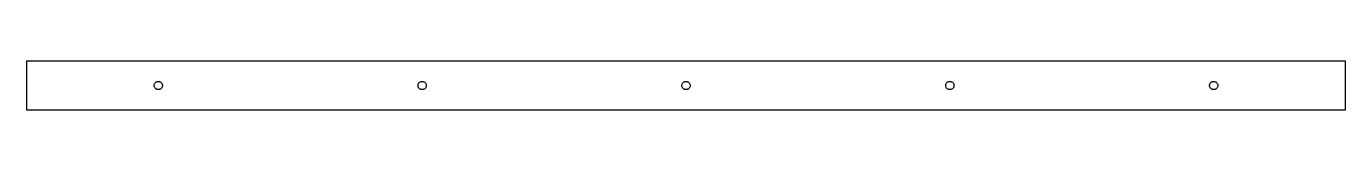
# Model space of a CAD drawing. Header units: metres. Extents: x 0 to 540, y 0 to 20.
import ezdxf

# ---------------------------------------------------------------- set-up
doc = ezdxf.new("R2010")
doc.units = ezdxf.units.M

msp = doc.modelspace()

# ---------------------------------------------------------------- linework, layer by layer
for p, q in [((540.32, 20), (0, 20)), ((0, 20), (0, 0)), ((540.32, 0), (540.32, 20)), ((52.4614, 10.6506), (52.5598, 10.85)), ((52.5598, 10.85), (52.6833, 11.0349)), ((52.6833, 11.0349), (52.8299, 11.2021)), ((52.8299, 11.2021), (52.9971, 11.3487)), ((52.9971, 11.3487), (53.182, 11.4722)), ((53.182, 11.4722), (53.3814, 11.5706)), ((53.3814, 11.5706), (53.592, 11.6421)), ((53.592, 11.6421), (53.8101, 11.6855)), ((53.8101, 11.6855), (54.032, 11.7)), ((54.032, 11.7), (54.2539, 11.6855)), ((54.2539, 11.6855), (54.472, 11.6421)), ((54.472, 11.6421), (54.6826, 11.5706)), ((54.6826, 11.5706), (54.882, 11.4722)), ((54.882, 11.4722), (55.0669, 11.3487)), ((55.0669, 11.3487), (55.2341, 11.2021)), ((55.2341, 11.2021), (55.3807, 11.0349)), ((55.3807, 11.0349), (55.5042, 10.85)), ((55.5042, 10.85), (55.6026, 10.6506)), ((160.525, 10.6506), (160.624, 10.85)), ((160.624, 10.85), (160.747, 11.0349)), ((160.747, 11.0349), (160.894, 11.2021)), ((160.894, 11.2021), (161.061, 11.3487)), ((161.061, 11.3487), (161.246, 11.4722)), ((161.246, 11.4722), (161.445, 11.5706)), ((161.445, 11.5706), (161.656, 11.6421)), ((161.656, 11.6421), (161.874, 11.6855)), ((161.874, 11.6855), (162.096, 11.7)), ((162.096, 11.7), (162.318, 11.6855)), ((162.318, 11.6855), (162.536, 11.6421)), ((162.536, 11.6421), (162.747, 11.5706)), ((162.747, 11.5706), (162.946, 11.4722)), ((162.946, 11.4722), (163.131, 11.3487)), ((163.131, 11.3487), (163.298, 11.2021)), ((163.298, 11.2021), (163.445, 11.0349)), ((163.445, 11.0349), (163.568, 10.85)), ((163.568, 10.85), (163.667, 10.6506)), ((268.589, 10.6506), (268.688, 10.85)), ((268.688, 10.85), (268.811, 11.0349)), ((268.811, 11.0349), (268.958, 11.2021)), ((268.958, 11.2021), (269.125, 11.3487)), ((269.125, 11.3487), (269.31, 11.4722)), ((269.31, 11.4722), (269.509, 11.5706)), ((269.509, 11.5706), (269.72, 11.6421)), ((269.72, 11.6421), (269.938, 11.6855)), ((269.938, 11.6855), (270.16, 11.7)), ((270.16, 11.7), (270.382, 11.6855)), ((270.382, 11.6855), (270.6, 11.6421)), ((270.6, 11.6421), (270.811, 11.5706)), ((270.811, 11.5706), (271.01, 11.4722)), ((271.01, 11.4722), (271.195, 11.3487)), ((271.195, 11.3487), (271.362, 11.2021)), ((271.362, 11.2021), (271.509, 11.0349)), ((271.509, 11.0349), (271.632, 10.85)), ((271.632, 10.85), (271.731, 10.6506)), ((376.653, 10.6506), (376.752, 10.85)), ((376.752, 10.85), (376.875, 11.0349)), ((376.875, 11.0349), (377.022, 11.2021)), ((377.022, 11.2021), (377.189, 11.3487)), ((377.189, 11.3487), (377.374, 11.4722)), ((377.374, 11.4722), (377.573, 11.5706)), ((377.573, 11.5706), (377.784, 11.6421)), ((377.784, 11.6421), (378.002, 11.6855)), ((378.002, 11.6855), (378.224, 11.7)), ((378.224, 11.7), (378.446, 11.6855)), ((378.446, 11.6855), (378.664, 11.6421)), ((378.664, 11.6421), (378.875, 11.5706)), ((378.875, 11.5706), (379.074, 11.4722)), ((379.074, 11.4722), (379.259, 11.3487)), ((379.259, 11.3487), (379.426, 11.2021)), ((379.426, 11.2021), (379.573, 11.0349)), ((379.573, 11.0349), (379.696, 10.85)), ((379.696, 10.85), (379.795, 10.6506)), ((484.717, 10.6506), (484.816, 10.85)), ((484.816, 10.85), (484.939, 11.0349)), ((484.939, 11.0349), (485.086, 11.2021)), ((485.086, 11.2021), (485.253, 11.3487)), ((485.253, 11.3487), (485.438, 11.4722)), ((485.438, 11.4722), (485.637, 11.5706)), ((485.637, 11.5706), (485.848, 11.6421)), ((485.848, 11.6421), (486.066, 11.6855)), ((486.066, 11.6855), (486.288, 11.7)), ((486.288, 11.7), (486.51, 11.6855)), ((486.51, 11.6855), (486.728, 11.6421)), ((486.728, 11.6421), (486.939, 11.5706)), ((486.939, 11.5706), (487.138, 11.4722)), ((487.138, 11.4722), (487.323, 11.3487)), ((487.323, 11.3487), (487.49, 11.2021)), ((487.49, 11.2021), (487.637, 11.0349)), ((487.637, 11.0349), (487.76, 10.85)), ((487.76, 10.85), (487.859, 10.6506)), ((52.332, 10), (52.3465, 10.2219)), ((52.3465, 9.77809), (52.332, 10)), ((52.3465, 10.2219), (52.3899, 10.44)), ((52.3899, 9.56), (52.3465, 9.77809)), ((52.3899, 10.44), (52.4614, 10.6506)), ((52.4614, 9.34943), (52.3899, 9.56)), ((52.5598, 9.14999), (52.4614, 9.34943)), ((52.6833, 8.9651), (52.5598, 9.14999)), ((52.8299, 8.79791), (52.6833, 8.9651)), ((52.9971, 8.65129), (52.8299, 8.79791)), ((53.182, 8.52776), (52.9971, 8.65129)), ((53.3814, 8.4294), (53.182, 8.52776)), ((53.592, 8.35793), (53.3814, 8.4294)), ((53.8101, 8.31453), (53.592, 8.35793)), ((54.032, 8.29999), (53.8101, 8.31453)), ((54.2539, 8.31453), (54.032, 8.29999)), ((54.472, 8.35793), (54.2539, 8.31453)), ((54.6826, 8.4294), (54.472, 8.35793)), ((54.882, 8.52776), (54.6826, 8.4294)), ((55.0669, 8.65129), (54.882, 8.52776)), ((55.2341, 8.79791), (55.0669, 8.65129)), ((55.3807, 8.9651), (55.2341, 8.79791)), ((55.5042, 9.14999), (55.3807, 8.9651)), ((55.6026, 9.34943), (55.5042, 9.14999)), ((55.6026, 10.6506), (55.6741, 10.44)), ((55.6741, 9.56), (55.6026, 9.34943)), ((55.6741, 10.44), (55.7175, 10.2219)), ((55.7175, 9.77809), (55.6741, 9.56)), ((55.7175, 10.2219), (55.732, 10)), ((55.732, 10), (55.7175, 9.77809)), ((160.396, 10), (160.411, 10.2219)), ((160.411, 9.77809), (160.396, 10)), ((160.411, 10.2219), (160.454, 10.44)), ((160.454, 9.56), (160.411, 9.77809)), ((160.454, 10.44), (160.525, 10.6506)), ((160.525, 9.34943), (160.454, 9.56)), ((160.624, 9.14999), (160.525, 9.34943)), ((160.747, 8.9651), (160.624, 9.14999)), ((160.894, 8.79791), (160.747, 8.9651)), ((161.061, 8.65129), (160.894, 8.79791)), ((161.246, 8.52776), (161.061, 8.65129)), ((161.445, 8.4294), (161.246, 8.52776)), ((161.656, 8.35793), (161.445, 8.4294)), ((161.874, 8.31453), (161.656, 8.35793)), ((162.096, 8.29999), (161.874, 8.31453)), ((162.318, 8.31453), (162.096, 8.29999)), ((162.536, 8.35793), (162.318, 8.31453)), ((162.747, 8.4294), (162.536, 8.35793)), ((162.946, 8.52776), (162.747, 8.4294)), ((163.131, 8.65129), (162.946, 8.52776)), ((163.298, 8.79791), (163.131, 8.65129)), ((163.445, 8.9651), (163.298, 8.79791)), ((163.568, 9.14999), (163.445, 8.9651)), ((163.667, 9.34943), (163.568, 9.14999)), ((163.667, 10.6506), (163.738, 10.44)), ((163.738, 9.56), (163.667, 9.34943)), ((163.738, 10.44), (163.781, 10.2219)), ((163.781, 9.77809), (163.738, 9.56)), ((163.781, 10.2219), (163.796, 10)), ((163.796, 10), (163.781, 9.77809)), ((268.46, 10), (268.475, 10.2219)), ((268.475, 9.77809), (268.46, 10)), ((268.475, 10.2219), (268.518, 10.44)), ((268.518, 9.56), (268.475, 9.77809)), ((268.518, 10.44), (268.589, 10.6506)), ((268.589, 9.34943), (268.518, 9.56)), ((268.688, 9.14999), (268.589, 9.34943)), ((268.811, 8.9651), (268.688, 9.14999)), ((268.958, 8.79791), (268.811, 8.9651)), ((269.125, 8.65129), (268.958, 8.79791)), ((269.31, 8.52776), (269.125, 8.65129)), ((269.509, 8.4294), (269.31, 8.52776)), ((269.72, 8.35793), (269.509, 8.4294)), ((269.938, 8.31453), (269.72, 8.35793)), ((270.16, 8.29999), (269.938, 8.31453)), ((270.382, 8.31453), (270.16, 8.29999)), ((270.6, 8.35793), (270.382, 8.31453)), ((270.811, 8.4294), (270.6, 8.35793)), ((271.01, 8.52776), (270.811, 8.4294)), ((271.195, 8.65129), (271.01, 8.52776)), ((271.362, 8.79791), (271.195, 8.65129)), ((271.509, 8.9651), (271.362, 8.79791)), ((271.632, 9.14999), (271.509, 8.9651)), ((271.731, 9.34943), (271.632, 9.14999)), ((271.731, 10.6506), (271.802, 10.44)), ((271.802, 9.56), (271.731, 9.34943)), ((271.802, 10.44), (271.845, 10.2219)), ((271.845, 9.77809), (271.802, 9.56)), ((271.845, 10.2219), (271.86, 10)), ((271.86, 10), (271.845, 9.77809)), ((376.524, 10), (376.539, 10.2219)), ((376.539, 9.77809), (376.524, 10)), ((376.539, 10.2219), (376.582, 10.44)), ((376.582, 9.56), (376.539, 9.77809)), ((376.582, 10.44), (376.653, 10.6506)), ((376.653, 9.34943), (376.582, 9.56)), ((376.752, 9.14999), (376.653, 9.34943)), ((376.875, 8.9651), (376.752, 9.14999)), ((377.022, 8.79791), (376.875, 8.9651)), ((377.189, 8.65129), (377.022, 8.79791)), ((377.374, 8.52776), (377.189, 8.65129)), ((377.573, 8.4294), (377.374, 8.52776)), ((377.784, 8.35793), (377.573, 8.4294)), ((378.002, 8.31453), (377.784, 8.35793)), ((378.224, 8.29999), (378.002, 8.31453)), ((378.446, 8.31453), (378.224, 8.29999)), ((378.664, 8.35793), (378.446, 8.31453)), ((378.875, 8.4294), (378.664, 8.35793)), ((379.074, 8.52776), (378.875, 8.4294)), ((379.259, 8.65129), (379.074, 8.52776)), ((379.426, 8.79791), (379.259, 8.65129)), ((379.573, 8.9651), (379.426, 8.79791)), ((379.696, 9.14999), (379.573, 8.9651)), ((379.795, 9.34943), (379.696, 9.14999)), ((379.795, 10.6506), (379.866, 10.44)), ((379.866, 9.56), (379.795, 9.34943)), ((379.866, 10.44), (379.909, 10.2219)), ((379.909, 9.77809), (379.866, 9.56)), ((379.909, 10.2219), (379.924, 10)), ((379.924, 10), (379.909, 9.77809)), ((484.588, 10), (484.603, 10.2219)), ((484.603, 9.77809), (484.588, 10)), ((484.603, 10.2219), (484.646, 10.44)), ((484.646, 9.56), (484.603, 9.77809)), ((484.646, 10.44), (484.717, 10.6506)), ((484.717, 9.34943), (484.646, 9.56)), ((484.816, 9.14999), (484.717, 9.34943)), ((484.939, 8.9651), (484.816, 9.14999)), ((485.086, 8.79791), (484.939, 8.9651)), ((485.253, 8.65129), (485.086, 8.79791)), ((485.438, 8.52776), (485.253, 8.65129)), ((485.637, 8.4294), (485.438, 8.52776)), ((485.848, 8.35793), (485.637, 8.4294)), ((486.066, 8.31453), (485.848, 8.35793)), ((486.288, 8.29999), (486.066, 8.31453)), ((486.51, 8.31453), (486.288, 8.29999)), ((486.728, 8.35793), (486.51, 8.31453)), ((486.939, 8.4294), (486.728, 8.35793)), ((487.138, 8.52776), (486.939, 8.4294)), ((487.323, 8.65129), (487.138, 8.52776)), ((487.49, 8.79791), (487.323, 8.65129)), ((487.637, 8.9651), (487.49, 8.79791)), ((487.76, 9.14999), (487.637, 8.9651)), ((487.859, 9.34943), (487.76, 9.14999)), ((487.859, 10.6506), (487.93, 10.44)), ((487.93, 9.56), (487.859, 9.34943)), ((487.93, 10.44), (487.973, 10.2219)), ((487.973, 9.77809), (487.93, 9.56)), ((487.973, 10.2219), (487.988, 10)), ((487.988, 10), (487.973, 9.77809)), ((0, 0), (540.32, 0))]:
    msp.add_line(p, q)

doc.saveas('drawing.dxf')
